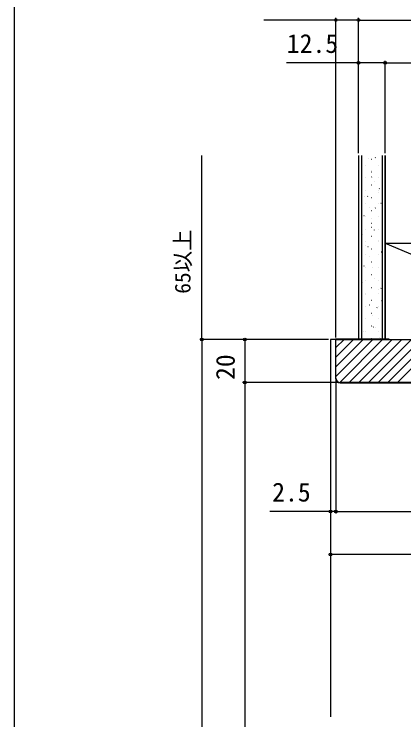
# Model space of a CAD drawing. Units: millimetres, scale not verified. Extents: x -525 to 525, y -783 to 779.
# Drawn here: x -525 to -343.3, y 119.9 to 449 of the extents above; entities that cross this region are included whole.
import ezdxf
from ezdxf.enums import TextEntityAlignment as Align

# ---------------------------------------------------------------- set-up
doc = ezdxf.new("R2010")
doc.units = ezdxf.units.MM
doc.header["$LTSCALE"] = 4
for name, color, linetype in [('0-4_YKK_12', 2, 'Continuous'), ('0-7_YKK_D', 6, 'Continuous'), ('0-8_YKK_ZWAK', 7, 'Continuous'), ('0-9_YSS_K', 3, 'Continuous'), ('0-A_YSS_KE', 3, 'Continuous')]:
    doc.layers.add(name, color=color, linetype=linetype)
doc.styles.add('ＭＳ ゴシック', font='')
doc.styles.get('ＭＳ ゴシック').set_extended_font_data('MS Gothic')

msp = doc.modelspace()

# ---------------------------------------------------------------- linework, layer by layer
at = {"layer": '0-4_YKK_12'}
for p, q in [((-377.5, 297.298), (-377.5, 121.413)), ((-372.5, 297.298), (-377.5, 297.298)), ((-352, 297.298), (-364.5, 297.298))]:
    msp.add_line(p, q, dxfattribs=at)
at = {"layer": '0-7_YKK_D'}
for p, q in [((-375, 298.298), (-375, 447.298)), ((-364.5, 384.167), (-364.5, 447.298)), ((-364.5, 384.167), (-364.5, 447.298)), ((-364.5, 446.298), (-234.5, 446.298)), ((-364.5, 384.167), (-364.5, 427.298)), ((-352, 384.167), (-352, 427.298)), ((-352, 384.167), (-352, 427.298)), ((-352, 426.298), (-247, 426.298)), ((-437.5, 297.298), (-437.5, 383.167)), ((-379.5, 297.298), (-438.5, 297.298)), ((-378.5, 297.298), (-438.5, 297.298)), ((-437.5, 297.298), (-437.5, -102.714)), ((-378.5, 297.298), (-418.5, 297.298)), ((-417.5, 297.298), (-417.5, 277.298)), ((-374, 277.298), (-418.5, 277.298)), ((-379.5, 277.285), (-418.5, 277.285)), ((-417.5, 277.285), (-417.5, -102.714)), ((-375, 278.298), (-375, 216.098)), ((-375, 227.796), (-375, 216.098)), ((-377.5, 218.321), (-377.5, 216.098)), ((-377.5, 217.098), (-405.827, 217.098)), ((-375, 217.098), (-377.5, 217.098)), ((-375, 217.098), (-224, 217.098)), ((-375, 217.098), (-372.45, 217.098)), ((-221.5, 197.098), (-377.5, 197.098))]:
    msp.add_line(p, q, dxfattribs=at)
for points in [[(-364.5, 446.298), (-375, 446.298), (-408.55, 446.298)], [(-352, 426.298), (-364.5, 426.298), (-398.05, 426.298)]]:
    msp.add_lwpolyline(points, dxfattribs=at)
for centre in [(-375, 446.298), (-364.5, 446.298), (-364.5, 446.298), (-364.5, 426.298), (-352, 426.298), (-352, 426.298), (-437.5, 297.298), (-437.5, 297.298), (-417.5, 297.298), (-417.5, 277.298), (-417.5, 277.285), (-377.5, 217.098), (-375, 217.098), (-375, 217.098), (-377.5, 197.098)]:
    msp.add_circle(centre, 0.637, dxfattribs=at)
at = {"layer": '0-8_YKK_ZWAK'}
msp.add_line((-525, 746.7), (-525, -783.3), dxfattribs=at)
at = {"layer": '0-9_YSS_K'}
for p, q in [((-363, 297.298), (-363, 383.167)), ((-356.72, 382.08), (-356.553, 382.191)), ((-353.5, 383.167), (-353.5, 297.298)), ((-352, 383.167), (-352, 297.298)), ((-361.442, 378.668), (-361.342, 378.668)), ((-359.734, 381.519), (-359.715, 381.526)), ((-358.592, 381.418), (-358.492, 381.418)), ((-355.362, 378.668), (-355.262, 378.668)), ((-358.592, 375.438), (-358.492, 375.438)), ((-358.442, 376.295), (-358.423, 376.302)), ((-361.442, 372.688), (-361.342, 372.688)), ((-358.489, 373.074), (-358.322, 373.184)), ((-355.362, 372.688), (-355.262, 372.688)), ((-362.73, 369.094), (-362.711, 369.101)), ((-358.592, 369.458), (-358.492, 369.458)), ((-357.244, 371.037), (-357.225, 371.044)), ((-361.442, 366.708), (-361.342, 366.708)), ((-355.362, 366.708), (-355.262, 366.708)), ((-355.292, 366.046), (-355.273, 366.053)), ((-354.879, 367.628), (-354.713, 367.738)), ((-361.532, 363.837), (-361.513, 363.843)), ((-360.258, 364.068), (-360.091, 364.178)), ((-358.592, 363.478), (-358.492, 363.478)), ((-361.442, 360.728), (-361.342, 360.728)), ((-359.58, 358.846), (-359.561, 358.853)), ((-355.362, 360.728), (-355.262, 360.728)), ((-354, 360.822), (-353.981, 360.829)), ((-358.592, 357.498), (-358.492, 357.498)), ((-356.648, 358.621), (-356.481, 358.731)), ((-362.027, 355.061), (-361.86, 355.171)), ((-361.442, 354.748), (-361.342, 354.748)), ((-358.288, 353.621), (-358.269, 353.628)), ((-355.362, 354.748), (-355.262, 354.748)), ((-358.592, 351.518), (-358.492, 351.518)), ((-358.417, 349.615), (-358.25, 349.725)), ((-362.577, 346.421), (-362.558, 346.428)), ((-361.442, 348.768), (-361.342, 348.768)), ((-357.09, 348.364), (-357.072, 348.37)), ((-355.362, 348.768), (-355.262, 348.768)), ((-361.442, 342.788), (-361.342, 342.788)), ((-358.592, 345.538), (-358.492, 345.538)), ((-355.362, 342.788), (-355.262, 342.788)), ((-355.139, 343.373), (-355.12, 343.38)), ((-361.379, 341.163), (-361.36, 341.17)), ((-360.186, 340.608), (-360.019, 340.719)), ((-358.592, 339.558), (-358.492, 339.558)), ((-352, 342.298), (-247, 342.298)), ((-352, 342.298), (-247, 297.298)), ((-361.442, 336.808), (-361.342, 336.808)), ((-359.427, 336.173), (-359.408, 336.179)), ((-355.362, 336.808), (-355.262, 336.808)), ((-353.847, 338.149), (-353.828, 338.155)), ((-358.592, 333.578), (-358.492, 333.578)), ((-361.955, 331.602), (-361.788, 331.712)), ((-361.442, 330.828), (-361.342, 330.828)), ((-358.135, 330.948), (-358.116, 330.955)), ((-355.362, 330.828), (-355.262, 330.828)), ((-358.592, 327.598), (-358.492, 327.598)), ((-362.423, 323.748), (-362.404, 323.754)), ((-361.442, 324.848), (-361.342, 324.848)), ((-356.937, 325.69), (-356.918, 325.697)), ((-355.362, 324.848), (-355.262, 324.848)), ((-358.592, 321.618), (-358.492, 321.618)), ((-354.985, 320.7), (-354.966, 320.706)), ((-354.118, 321.118), (-353.952, 321.228)), ((-361.442, 318.868), (-361.342, 318.868)), ((-361.226, 318.49), (-361.207, 318.497)), ((-355.362, 318.868), (-355.262, 318.868)), ((-361.442, 312.888), (-361.342, 312.888)), ((-359.274, 313.499), (-359.255, 313.506)), ((-358.592, 315.638), (-358.492, 315.638)), ((-355.362, 312.888), (-355.262, 312.888)), ((-353.693, 315.475), (-353.674, 315.482)), ((-358.592, 309.658), (-358.492, 309.658)), ((-355.887, 312.111), (-355.721, 312.222)), ((-361.442, 306.908), (-361.342, 306.908)), ((-357.982, 308.275), (-357.963, 308.282)), ((-355.362, 306.908), (-355.262, 306.908)), ((-358.592, 303.678), (-358.492, 303.678)), ((-357.656, 303.105), (-357.489, 303.215)), ((-356.784, 303.017), (-356.765, 303.024)), ((-362.27, 301.074), (-362.251, 301.081)), ((-361.442, 300.928), (-361.342, 300.928)), ((-355.362, 300.928), (-355.262, 300.928)), ((-375, 293.528), (-371.23, 297.298)), ((-375, 289.038), (-366.74, 297.298)), ((-375, 284.548), (-362.25, 297.298)), ((-375, 280.058), (-357.76, 297.298)), ((-373.254, 277.314), (-353.27, 297.298)), ((-368.78, 277.298), (-348.78, 297.298)), ((-364.29, 277.298), (-344.29, 297.298)), ((-364, 297.298), (-235, 297.298)), ((-359.8, 277.298), (-339.8, 297.298)), ((-358.592, 297.698), (-358.492, 297.698)), ((-355.309, 277.298), (-335.309, 297.298)), ((-354.832, 298.026), (-354.813, 298.033)), ((-354.046, 297.658), (-353.88, 297.769)), ((-350.819, 277.298), (-330.819, 297.298)), ((-346.329, 277.298), (-326.329, 297.298))]:
    msp.add_line(p, q, dxfattribs=at)
at = {"layer": '0-A_YSS_KE'}
for p, q in [((-364.5, 383.167), (-364.5, 297.298)), ((-352, 297.298), (-352, 383.167)), ((-375, 279.298), (-375, 297.298)), ((-350.2, 297.298), (-350.2, 297.498)), ((-226, 277.298), (-373, 277.298)), ((-373, 277.098), (-226, 277.098))]:
    msp.add_line(p, q, dxfattribs=at)
for points in [[(-350.2, 297.498), (-375.2, 297.498), (-375.2, 279.298)], [(-375, 297.298), (-224, 297.298), (-224, 279.298)]]:
    msp.add_lwpolyline(points, dxfattribs=at)
for radius, start, end in [(2.2, 180, 270), (2, 180.00001, 269.99999)]:
    msp.add_arc((-373, 279.298), radius, start, end, dxfattribs=at)

# ---------------------------------------------------------------- texts
at = {"layer": '0-7_YKK_D', "style": 'ＭＳ ゴシック'}
for s, p in [('12.5', (-397.891, 428.298)), ('2.5', (-404.714, 219.098))]:
    msp.add_text(s, height=8.798, dxfattribs=at).set_placement(p, align=Align.BOTTOM_LEFT)
for s, height, p in [('65以上', 7.331, (-440.58, 318.642)), ('20', 8.798, (-419.5, 278.434))]:
    msp.add_text(s, height=height, rotation=90, dxfattribs=at).set_placement(p, align=Align.BOTTOM_LEFT)

doc.saveas('drawing.dxf')
